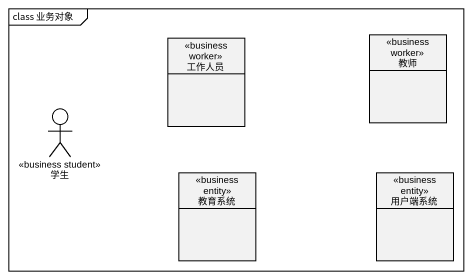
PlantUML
@startuml
mainframe class 业务对象
allowmixing
hide circle
hide empty members
class 工作人员 <<business worker>>
class 教师 <<business worker>>
actor 学生 <<business student>>
class 教育系统 <<business entity>>
class 用户端系统 <<business entity>>
@enduml
